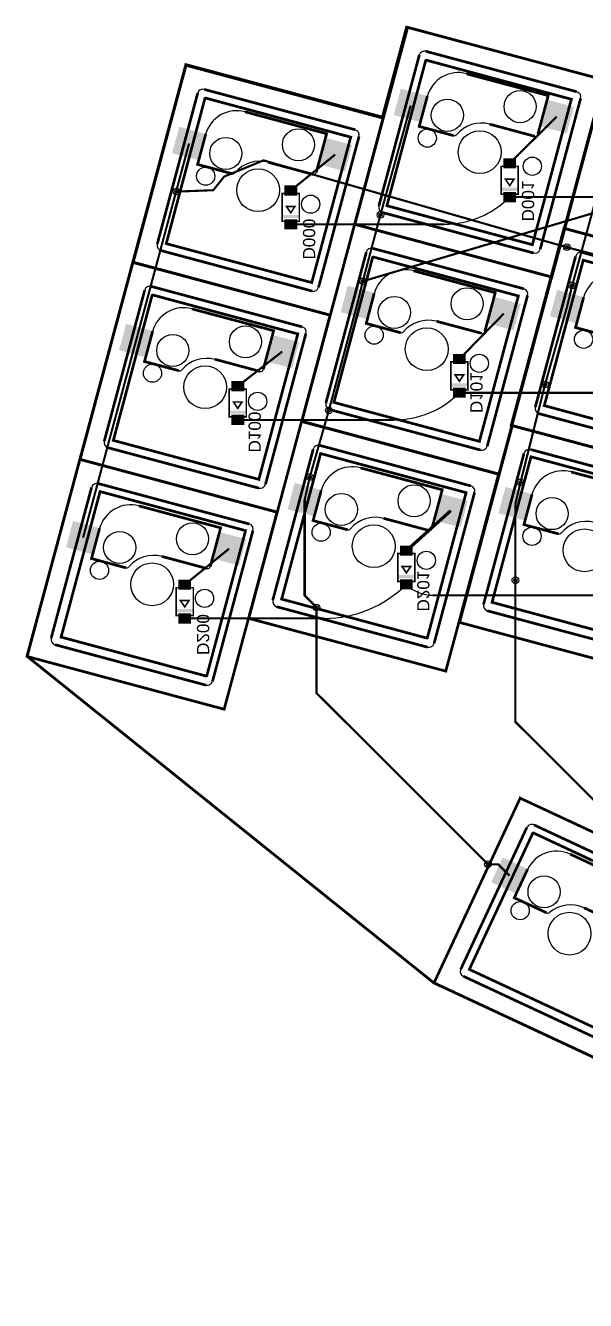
# Model space of a CAD drawing. Header units: millimetres. Extents: x 4 to 256, y 2 to 121.
# Drawn here: x 3.5 to 55.8, y 1.7 to 120.8 of the extents above; entities that cross this region are included whole.
import ezdxf

# ---------------------------------------------------------------- set-up
doc = ezdxf.new("R2010")
doc.units = ezdxf.units.MM
for name, color, linetype, true_color in [('BoardOutLine', 7, 'Continuous', 0xff00ff), ('BottomLayer', 7, 'Continuous', 0x0000ff), ('BottomPasteMaskLayer', 7, 'Continuous', 0x800000), ('BottomSilkLayer', 7, 'Continuous', 0x66cc33), ('BottomSolderMaskLayer', 7, 'Continuous', 0xaa00ff), ('Document', 7, 'Continuous', 0xffffff), ('Hole', 7, 'Continuous', 0x222222), ('Multi-Layer', 7, 'Continuous', 0xc0c0c0), ('TopLayer', 7, 'Continuous', 0xff0000), ('TopSilkLayer', 7, 'Continuous', 0xffcc00)]:
    doc.layers.add(name, color=color, linetype=linetype, true_color=true_color)
doc.styles.get("Standard").update_dxf_attribs({"font": 'arial.ttf'})

msp = doc.modelspace()

# ---------------------------------------------------------------- hatches: boundary and pattern name
at = {"layer": 'BottomLayer'}
for points in [[(38.61, 114.86), (41.08, 114.2), (40.43, 111.79), (37.97, 112.45)], [(52.26, 113.83), (51.62, 111.42), (54.08, 110.76), (54.73, 113.17)], [(17.91, 111.31), (20.38, 110.65), (19.73, 108.23), (17.27, 108.89)], [(31.56, 110.28), (30.92, 107.86), (33.38, 107.2), (34.03, 109.62)], [(49.37, 107.44), (49.37, 108.39), (48.17, 108.39), (48.17, 107.44)], [(28.92, 104.9), (28.92, 105.85), (27.72, 105.85), (27.72, 104.9)], [(49.37, 104.29), (49.37, 105.24), (48.17, 105.24), (48.17, 104.29)], [(28.92, 101.75), (28.92, 102.7), (27.72, 102.7), (27.72, 101.75)], [(33.66, 96.45), (36.12, 95.79), (35.48, 93.37), (33.01, 94.03)], [(47.31, 95.42), (46.66, 93), (49.13, 92.34), (49.77, 94.76)], [(53.22, 96.07), (55.68, 95.41), (55.04, 92.99), (52.57, 93.65)], [(12.96, 92.89), (15.42, 92.23), (14.78, 89.82), (12.31, 90.48)], [(26.61, 91.86), (25.96, 89.45), (28.43, 88.79), (29.07, 91.2)], [(44.67, 89.16), (44.67, 90.11), (43.47, 90.11), (43.47, 89.16)], [(23.97, 86.62), (23.97, 87.57), (22.77, 87.57), (22.77, 86.62)], [(44.67, 86.01), (44.67, 86.96), (43.47, 86.96), (43.47, 86.01)], [(23.97, 83.47), (23.97, 84.42), (22.77, 84.42), (22.77, 83.47)], [(28.71, 78.03), (31.17, 77.37), (30.52, 74.96), (28.06, 75.62)], [(48.39, 77.65), (50.86, 76.99), (50.21, 74.58), (47.75, 75.24)], [(42.36, 77), (41.71, 74.59), (44.17, 73.93), (44.82, 76.34)], [(8.01, 74.48), (10.47, 73.82), (9.82, 71.4), (7.36, 72.06)], [(21.66, 73.45), (21.01, 71.03), (23.47, 70.37), (24.12, 72.79)], [(39.72, 71.25), (39.72, 72.2), (38.52, 72.2), (38.52, 71.25)], [(19.01, 68.07), (19.01, 69.02), (17.82, 69.02), (17.82, 68.07)], [(39.72, 68.1), (39.72, 69.05), (38.52, 69.05), (38.52, 68.1)], [(19.01, 64.92), (19.01, 65.87), (17.82, 65.87), (17.82, 64.92)], [(48.13, 43.03), (50.44, 41.95), (49.39, 39.68), (47.08, 40.76)]]:
    msp.add_hatch(color=256, dxfattribs=at).paths.add_polyline_path(points)
at = {"layer": 'BottomPasteMaskLayer'}
for points in [[(38.61, 114.86), (41.08, 114.2), (40.43, 111.79), (37.97, 112.45)], [(52.26, 113.83), (51.62, 111.42), (54.08, 110.76), (54.73, 113.17)], [(17.91, 111.31), (20.38, 110.65), (19.73, 108.23), (17.27, 108.89)], [(31.56, 110.28), (30.92, 107.86), (33.38, 107.2), (34.03, 109.62)], [(33.66, 96.45), (36.12, 95.79), (35.48, 93.37), (33.01, 94.03)], [(47.31, 95.42), (46.66, 93), (49.13, 92.34), (49.77, 94.76)], [(53.22, 96.07), (55.68, 95.41), (55.04, 92.99), (52.57, 93.65)], [(12.96, 92.89), (15.42, 92.23), (14.78, 89.82), (12.31, 90.48)], [(26.61, 91.86), (25.96, 89.45), (28.43, 88.79), (29.07, 91.2)], [(28.71, 78.03), (31.17, 77.37), (30.52, 74.96), (28.06, 75.62)], [(48.39, 77.65), (50.86, 76.99), (50.21, 74.58), (47.75, 75.24)], [(42.36, 77), (41.71, 74.59), (44.17, 73.93), (44.82, 76.34)], [(8.01, 74.48), (10.47, 73.82), (9.82, 71.4), (7.36, 72.06)], [(21.66, 73.45), (21.01, 71.03), (23.47, 70.37), (24.12, 72.79)], [(48.13, 43.03), (50.44, 41.95), (49.39, 39.68), (47.08, 40.76)]]:
    msp.add_hatch(color=256, dxfattribs=at).paths.add_polyline_path(points)
at = {"layer": 'BottomSolderMaskLayer'}
for points in [[(38.6, 114.89), (41.11, 114.22), (40.45, 111.76), (37.94, 112.43)], [(52.25, 113.87), (51.59, 111.4), (54.1, 110.73), (54.76, 113.19)], [(17.9, 111.34), (20.41, 110.66), (19.75, 108.2), (17.24, 108.87)], [(31.54, 110.31), (30.88, 107.85), (33.4, 107.17), (34.06, 109.64)], [(33.64, 96.48), (36.16, 95.8), (35.5, 93.34), (32.98, 94.01)], [(47.29, 95.45), (46.63, 92.99), (49.14, 92.31), (49.8, 94.78)], [(53.2, 96.1), (55.71, 95.42), (55.05, 92.96), (52.54, 93.63)], [(12.94, 92.92), (15.45, 92.25), (14.79, 89.78), (12.28, 90.46)], [(26.59, 91.89), (25.93, 89.43), (28.44, 88.76), (29.1, 91.22)], [(28.69, 78.06), (31.2, 77.39), (30.54, 74.93), (28.03, 75.6)], [(48.38, 77.68), (50.89, 77.01), (50.23, 74.54), (47.72, 75.22)], [(42.34, 77.04), (41.68, 74.57), (44.19, 73.9), (44.85, 76.36)], [(7.99, 74.51), (10.5, 73.83), (9.84, 71.37), (7.33, 72.04)], [(21.64, 73.48), (20.98, 71.02), (23.49, 70.34), (24.15, 72.81)], [(48.12, 43.06), (50.48, 41.96), (49.4, 39.65), (47.04, 40.75)]]:
    msp.add_hatch(color=256, dxfattribs=at).paths.add_polyline_path(points)
at = {"layer": 'Document'}
for points in [[(47.97, 105.34), (47.97, 105.64), (49.57, 105.64), (49.57, 105.34)], [(27.52, 102.8), (27.52, 103.1), (29.12, 103.1), (29.12, 102.8)], [(43.27, 87.06), (43.27, 87.36), (44.87, 87.36), (44.87, 87.06)], [(22.57, 84.52), (22.57, 84.82), (24.17, 84.82), (24.17, 84.52)], [(38.32, 69.15), (38.32, 69.45), (39.92, 69.45), (39.92, 69.15)], [(17.61, 65.97), (17.61, 66.27), (19.22, 66.27), (19.22, 65.97)]]:
    msp.add_hatch(color=256, dxfattribs=at).paths.add_polyline_path(points)

# ---------------------------------------------------------------- linework, layer by layer
at = {"layer": 'BoardOutLine', "const_width": 0.254}
msp.add_lwpolyline([(118.34, 105.8), (111.82, 97.08), (93.45, 102.01), (94.47, 105.79), (94.43, 105.85), (76.03, 110.76), (77.24, 115.34), (77.21, 115.4), (58.8, 120.33), (58.74, 120.29), (57.51, 115.74), (39.14, 120.65), (36.88, 112.24), (18.52, 117.15), (3.69, 61.89), (3.71, 61.84), (41.66, 31.36), (58.92, 23.31), (77.72, 15.41), (94.79, 1.79), (94.85, 1.79), (108.31, 15.25)], dxfattribs=at)
at = {"layer": 'BottomLayer'}
for points, const_width in [([(39.52, 113.32), (36.7, 103.12)], 0.2), ([(48.77, 107.92), (53.17, 112.3)], 0.2), ([(18.82, 109.77), (13.87, 91.35)], 0.2), ([(28.32, 105.38), (32.47, 108.74)], 0.2), ([(48.77, 104.77), (67.97, 104.77)], 0.2), ([(57.79, 103.63), (35.05, 96.9)], 0.2), ([(28.32, 102.23), (42.64, 102.23)], 0.2), ([(120.4, 86.75), (90.04, 85.09), (71.63, 90.17), (68.83, 96.27), (54.1, 100.08)], 0.2), ([(35.05, 96.9), (34.57, 94.91)], 0.2), ([(54.61, 96.52), (54.13, 94.53)], 0.2), ([(34.57, 94.91), (31.88, 84.84)], 0.2), ([(54.13, 94.53), (52.07, 87.25)], 0.2), ([(44.07, 89.63), (48.22, 93.88)], 0.2), ([(13.87, 91.35), (8.92, 72.94)], 0.2), ([(23.37, 87.09), (27.52, 90.33)], 0.2), ([(44.07, 86.48), (63.14, 86.48)], 0.2), ([(23.37, 83.94), (37.94, 83.94)], 0.2), ([(30.1, 78.61), (29.62, 76.49)], 0.2), ([(49.78, 78.11), (49.3, 76.11)], 0.2), ([(29.62, 76.49), (29.62, 67.54), (30.73, 66.42)], 0.23), ([(39.12, 71.72), (43.27, 75.47)], 0.3), ([(49.3, 76.11), (49.3, 68.96)], 0.2), ([(18.42, 68.55), (22.56, 71.91)], 0.2), ([(41.57, 67.56), (58.8, 67.56)], 0.2), ([(18.42, 65.4), (31.45, 65.4)], 0.2), ([(46.74, 42.42), (47.69, 42.42), (48.76, 41.35)], 0.2)]:
    msp.add_lwpolyline(points, dxfattribs=dict(at, const_width=const_width))
for centre, radius, start, end in [((42.64, 110.9), 8.67, 270, 315), ((37.94, 92.61), 8.67, 270, 315), ((31.45, 76.24), 10.84, 270, 315), ((41.57, 71.03), 3.47, 225.0001, 270)]:
    msp.add_arc(centre, radius, start, end, dxfattribs=at)
at = {"layer": 'BottomSilkLayer', "const_width": 0.254}
for points in [[(44.74, 116.29), (52.37, 114.25), (51.4, 110.63)], [(43.54, 110.51), (40.32, 111.37), (41.08, 114.2)], [(24.04, 112.74), (31.67, 110.69), (30.7, 107.07)], [(46.9, 111.58), (51.1, 110.45)], [(22.84, 106.95), (19.62, 107.82), (20.38, 110.65)], [(26.2, 108.02), (30.4, 106.89)], [(39.79, 97.88), (47.42, 95.83), (46.45, 92.21)], [(38.59, 92.09), (35.37, 92.96), (36.12, 95.79)], [(58.14, 91.71), (54.92, 92.58), (55.68, 95.41)], [(19.09, 94.32), (26.72, 92.28), (25.75, 88.66)], [(41.94, 93.16), (46.14, 92.04)], [(17.89, 88.54), (14.66, 89.4), (15.42, 92.23)], [(21.24, 89.61), (25.44, 88.48)], [(34.84, 79.46), (42.47, 77.42), (41.5, 73.8)], [(54.52, 79.08), (62.15, 77.04), (61.18, 73.42)], [(33.63, 73.68), (30.41, 74.54), (31.17, 77.37)], [(53.32, 73.3), (50.1, 74.16), (50.86, 76.99)], [(14.14, 75.91), (21.77, 73.86), (20.8, 70.24)], [(12.93, 70.12), (9.71, 70.99), (10.47, 73.82)], [(36.99, 74.75), (41.19, 73.62)], [(16.29, 71.19), (20.49, 70.06)], [(54.42, 43.37), (61.58, 40.03), (59.99, 36.63)], [(52.23, 37.88), (49.2, 39.29), (50.44, 41.95)], [(55.72, 38.35), (59.66, 36.51)]]:
    msp.add_lwpolyline(points, dxfattribs=at)
at = {"layer": 'BottomSilkLayer', "const_width": 0.152}
for points in [[(48.77, 105.84), (49.17, 106.44), (48.37, 106.44), (48.77, 105.84)], [(28.32, 103.3), (28.72, 103.9), (27.92, 103.9), (28.32, 103.3)], [(44.07, 87.56), (44.47, 88.16), (43.67, 88.16), (44.07, 87.56)], [(23.37, 85.02), (23.77, 85.62), (22.97, 85.62), (23.37, 85.02)], [(39.12, 69.65), (39.52, 70.25), (38.72, 70.25), (39.12, 69.65)], [(18.42, 66.47), (18.82, 67.07), (18.01, 67.07), (18.42, 66.47)]]:
    msp.add_lwpolyline(points, close=True, dxfattribs=at)
at = {"layer": 'BottomSilkLayer'}
for centre, radius, start, end in [((43.97, 113.4), 3, 75, 165.0008), ((23.27, 109.84), 3, 75, 165.0008), ((46.12, 108.67), 3.01, 75.0001, 140.3081), ((43.61, 110.75), 0.25, 254.9971, 320.3069), ((51.16, 110.69), 0.25, 255.0023, 345.0051), ((25.42, 105.11), 3.01, 75.0001, 140.3081), ((22.9, 107.19), 0.25, 254.9971, 320.3069), ((30.46, 107.14), 0.25, 255.0023, 345.0051), ((39.01, 94.98), 3, 75, 165.0008), ((58.57, 94.6), 3, 75, 165.0008), ((18.31, 91.43), 3, 75, 165.0008), ((41.16, 90.25), 3.01, 75.0001, 140.3081), ((38.65, 92.34), 0.25, 254.9971, 320.3069), ((46.21, 92.28), 0.25, 255.0023, 345.0051), ((20.46, 86.69), 3.01, 75.0001, 140.3081), ((17.95, 88.78), 0.25, 254.9971, 320.3069), ((25.51, 88.72), 0.25, 255.0023, 345.0051), ((34.06, 76.57), 3, 75, 165.0008), ((53.75, 76.19), 3, 75, 165.0008), ((13.36, 73.01), 3, 75, 165.0008), ((36.21, 71.84), 3.01, 75.0001, 140.3081), ((55.9, 71.45), 3.01, 75.0001, 140.3081), ((33.7, 73.92), 0.25, 254.9971, 320.3069), ((41.26, 73.86), 0.25, 255.0023, 345.0051), ((53.38, 73.54), 0.25, 254.9971, 320.3069), ((15.51, 68.28), 3.01, 75.0001, 140.3081), ((13, 70.36), 0.25, 254.9971, 320.3069), ((20.56, 70.31), 0.25, 255.0023, 345.0051), ((53.15, 40.65), 3, 65.0001, 155.0007), ((54.44, 35.62), 3.01, 64.9996, 130.308), ((52.33, 38.11), 0.25, 245.0023, 310.3089)]:
    msp.add_arc(centre, radius, start, end, dxfattribs=at)
at = {"layer": 'Document'}
for points, const_width in [([(52.71, 97.3), (34.31, 102.23), (39.24, 120.63), (57.64, 115.7), (52.71, 97.3)], 0.254), ([(72.27, 96.92), (53.87, 101.85), (58.8, 120.25), (77.2, 115.32), (72.27, 96.92)], 0.254), ([(32.01, 93.74), (13.61, 98.68), (18.54, 117.08), (36.94, 112.15), (32.01, 93.74)], 0.254), ([(49.57, 105.04), (49.57, 107.64), (47.97, 107.64), (47.97, 105.04), (49.57, 105.04)], 0.152), ([(29.12, 102.5), (29.12, 105.1), (27.52, 105.1), (27.52, 102.5), (29.12, 102.5)], 0.152), ([(47.76, 78.89), (29.36, 83.82), (34.29, 102.22), (52.69, 97.29), (47.76, 78.89)], 0.254), ([(67.31, 78.5), (48.91, 83.43), (53.84, 101.84), (72.24, 96.91), (67.31, 78.5)], 0.254), ([(27.06, 75.33), (8.65, 80.26), (13.58, 98.66), (31.99, 93.73), (27.06, 75.33)], 0.254), ([(44.87, 86.76), (44.87, 89.36), (43.27, 89.36), (43.27, 86.76), (44.87, 86.76)], 0.152), ([(24.17, 84.22), (24.17, 86.82), (22.57, 86.82), (22.57, 84.22), (24.17, 84.22)], 0.152), ([(42.8, 60.47), (24.4, 65.4), (29.33, 83.8), (47.73, 78.87), (42.8, 60.47)], 0.254), ([(62.49, 60.09), (44.09, 65.02), (49.02, 83.42), (67.42, 78.49), (62.49, 60.09)], 0.254), ([(22.1, 56.91), (3.7, 61.84), (8.63, 80.25), (27.03, 75.32), (22.1, 56.91)], 0.254), ([(39.92, 68.85), (39.92, 71.45), (38.32, 71.45), (38.32, 68.85), (39.92, 68.85)], 0.152), ([(19.22, 65.67), (19.22, 68.27), (17.61, 68.27), (17.61, 65.67), (19.22, 65.67)], 0.152), ([(58.96, 23.28), (41.7, 31.33), (49.75, 48.6), (67.01, 40.55), (58.96, 23.28)], 0.254)]:
    msp.add_lwpolyline(points, close=True, dxfattribs=dict(at, const_width=const_width))
at = {"layer": 'Hole'}
for centre in [(17.65, 105.28), (36.7, 103.12), (54.1, 100.08), (35.05, 96.9), (54.61, 96.52), (52.07, 87.25), (31.88, 84.84), (30.1, 78.61), (49.78, 78.11), (49.3, 68.96), (30.73, 66.42), (46.74, 42.42)]:
    msp.add_circle(centre, 0.155, dxfattribs=at)
at = {"layer": 'Multi-Layer'}
for centre, radius in [((49.74, 113.22), 1.5), ((49.74, 113.22), 1.5), ((42.95, 112.41), 1.5), ((42.95, 112.41), 1.5), ((29.04, 109.66), 1.5), ((29.04, 109.66), 1.5), ((41.07, 110.28), 0.85), ((41.07, 110.28), 0.85), ((45.97, 108.97), 2), ((45.97, 108.97), 2), ((22.25, 108.85), 1.5), ((22.25, 108.85), 1.5), ((50.88, 107.65), 0.85), ((50.88, 107.65), 0.85), ((20.37, 106.72), 0.85), ((20.37, 106.72), 0.85), ((25.27, 105.41), 2), ((25.27, 105.41), 2), ((17.65, 105.28), 0.31), ((30.18, 104.1), 0.85), ((30.18, 104.1), 0.85), ((36.7, 103.12), 0.31), ((54.1, 100.08), 0.31), ((35.05, 96.9), 0.31), ((54.61, 96.52), 0.31), ((38, 93.99), 1.5), ((38, 93.99), 1.5), ((44.79, 94.8), 1.5), ((44.79, 94.8), 1.5), ((17.3, 90.43), 1.5), ((17.3, 90.43), 1.5), ((24.09, 91.24), 1.5), ((24.09, 91.24), 1.5), ((36.11, 91.87), 0.85), ((36.11, 91.87), 0.85), ((41.02, 90.55), 2), ((41.02, 90.55), 2), ((55.67, 91.48), 0.85), ((55.67, 91.48), 0.85), ((45.93, 89.24), 0.85), ((45.93, 89.24), 0.85), ((15.41, 88.31), 0.85), ((15.41, 88.31), 0.85), ((20.32, 87), 2), ((20.32, 87), 2), ((52.07, 87.25), 0.31), ((25.23, 85.68), 0.85), ((25.23, 85.68), 0.85), ((31.88, 84.84), 0.31), ((30.1, 78.61), 0.31), ((39.84, 76.39), 1.5), ((39.84, 76.39), 1.5), ((49.78, 78.11), 0.31), ((33.05, 75.58), 1.5), ((33.05, 75.58), 1.5), ((52.73, 75.19), 1.5), ((52.73, 75.19), 1.5), ((19.14, 72.83), 1.5), ((19.14, 72.83), 1.5), ((31.16, 73.45), 0.85), ((31.16, 73.45), 0.85), ((36.07, 72.14), 2), ((36.07, 72.14), 2), ((50.85, 73.07), 0.85), ((50.85, 73.07), 0.85), ((12.34, 72.02), 1.5), ((12.34, 72.02), 1.5), ((55.75, 71.76), 2), ((55.75, 71.76), 2), ((40.98, 70.82), 0.85), ((40.98, 70.82), 0.85), ((10.46, 69.89), 0.85), ((10.46, 69.89), 0.85), ((15.37, 68.58), 2), ((15.37, 68.58), 2), ((49.3, 68.96), 0.31), ((20.27, 67.27), 0.85), ((20.27, 67.27), 0.85), ((30.73, 66.42), 0.31), ((46.74, 42.42), 0.31), ((51.98, 39.85), 1.5), ((51.98, 39.85), 1.5), ((49.75, 38.09), 0.85), ((49.75, 38.09), 0.85), ((54.36, 35.94), 2), ((54.36, 35.94), 2)]:
    msp.add_circle(centre, radius, dxfattribs=at)
at = {"layer": 'TopLayer', "const_width": 0.2}
for points in [[(54.1, 100.08), (25.78, 108.2), (22.1, 106.68), (21.08, 105.41), (17.65, 105.28)], [(57.15, 105.79), (54.61, 96.52)], [(36.7, 103.12), (35.05, 96.9)], [(52.07, 87.25), (49.78, 78.11)], [(31.88, 84.84), (30.1, 78.61)], [(49.3, 68.96), (49.3, 55.73), (68.96, 36.07)], [(30.73, 66.42), (30.73, 58.42), (46.74, 42.42)]]:
    msp.add_lwpolyline(points, dxfattribs=at)
at = {"layer": 'TopSilkLayer', "const_width": 0.254}
for points in [[(40.33, 118.04), (36.55, 103.93)], [(55.04, 114.61), (40.94, 118.39)], [(19.63, 114.48), (15.85, 100.38)], [(34.34, 111.06), (20.24, 114.83)], [(51.62, 99.9), (55.4, 114)], [(30.92, 96.34), (34.7, 110.44)], [(36.9, 103.32), (51.01, 99.54)], [(50.09, 96.2), (35.99, 99.97)], [(16.2, 99.77), (30.31, 95.99)], [(35.38, 99.62), (31.6, 85.52)], [(54.93, 99.24), (51.16, 85.14)], [(69.65, 95.82), (55.55, 99.59)], [(29.39, 92.64), (15.29, 96.42)], [(14.68, 96.07), (10.9, 81.96)], [(46.67, 81.48), (50.44, 95.58)], [(25.96, 77.93), (29.74, 92.03)], [(31.95, 84.91), (46.05, 81.13)], [(51.51, 84.53), (65.61, 80.75)], [(11.25, 81.35), (25.35, 77.57)], [(30.42, 81.21), (26.64, 67.1)], [(45.14, 77.78), (31.04, 81.56)], [(64.82, 77.4), (50.72, 81.18)], [(50.11, 80.83), (46.33, 66.72)], [(9.72, 77.65), (5.94, 63.55)], [(24.44, 74.22), (10.33, 78)], [(41.71, 63.07), (45.49, 77.17)], [(21.01, 59.51), (24.79, 73.61)], [(27, 66.49), (41.1, 62.71)], [(46.68, 66.11), (60.79, 62.33)], [(6.3, 62.94), (20.4, 59.16)], [(50.37, 45.85), (44.2, 32.62)], [(64.27, 39.93), (51.04, 46.1)], [(44.44, 31.96), (57.68, 25.79)]]:
    msp.add_lwpolyline(points, dxfattribs=at)
for points in [[(40.92, 117.52), (40.98, 117.56), (54.53, 113.91), (50.89, 100.32), (37.3, 103.96), (40.92, 117.52)], [(20.3, 113.98), (20.37, 114.02), (33.92, 110.37), (30.28, 96.78), (16.69, 100.42), (20.3, 113.98)], [(35.97, 99.14), (36.03, 99.17), (49.58, 95.53), (45.94, 81.94), (32.35, 85.58), (35.97, 99.14)], [(65.55, 81.63), (52, 85.28), (55.64, 98.87), (69.23, 95.23), (65.61, 81.67), (65.55, 81.63)], [(15.37, 95.59), (15.43, 95.62), (28.98, 91.98), (25.34, 78.39), (11.75, 82.03), (15.37, 95.59)], [(41.02, 63.56), (27.47, 67.2), (31.11, 80.8), (44.7, 77.15), (41.08, 63.59), (41.02, 63.56)], [(60.67, 63.26), (47.12, 66.9), (50.76, 80.5), (64.35, 76.85), (60.73, 63.29), (60.67, 63.26)], [(20.42, 60.01), (6.87, 63.65), (10.51, 77.25), (24.1, 73.6), (20.48, 60.04), (20.42, 60.01)], [(50.92, 45.32), (50.99, 45.35), (63.7, 39.4), (57.76, 26.65), (45, 32.6), (50.92, 45.32)]]:
    msp.add_lwpolyline(points, close=True, dxfattribs=at)
at = {"layer": 'TopSilkLayer'}
for centre, start, end in [((40.81, 117.91), 75, 164.9988), ((20.11, 114.35), 75, 164.9988), ((54.91, 114.13), 345, 74.9988), ((34.21, 110.57), 345, 74.9988), ((37.03, 103.8), 165, 254.9988), ((16.33, 100.25), 165, 254.9988), ((35.86, 99.49), 75, 164.9988), ((51.14, 100.03), 255, 344.9988), ((55.42, 99.11), 75, 164.9988), ((15.16, 95.94), 75, 164.9988), ((30.43, 96.47), 255, 344.9988), ((49.96, 95.71), 345, 74.9988), ((29.26, 92.16), 345, 74.9988), ((32.08, 85.39), 165, 254.9988), ((51.64, 85.01), 165, 254.9988), ((11.38, 81.83), 165, 254.9988), ((30.91, 81.08), 75, 164.9988), ((46.18, 81.61), 255, 344.9988), ((50.59, 80.7), 75, 164.9988), ((10.21, 77.52), 75, 164.9988), ((25.48, 78.05), 255, 344.9988), ((45.01, 77.3), 345, 74.9988), ((24.31, 73.74), 345, 74.9988), ((27.13, 66.97), 165, 254.9988), ((46.81, 66.59), 165, 254.9988), ((6.43, 63.42), 165, 254.9988), ((41.23, 63.2), 255, 344.9988), ((20.53, 59.64), 255, 344.9988), ((50.83, 45.64), 65.0005, 155.0016), ((44.65, 32.41), 155.0005, 245.0016)]:
    msp.add_arc(centre, 0.5, start, end, dxfattribs=at)

# ---------------------------------------------------------------- texts
at = {"layer": 'BottomSilkLayer', "text_generation_flag": 2}
for s, p in [('D001', (49.91, 102.49)), ('D000', (29.46, 98.93)), ('D101', (45.09, 84.58)), ('D100', (24.38, 80.9)), ('D201', (40.13, 66.04)), ('D200', (19.56, 61.98))]:
    msp.add_text(s, height=1.143, rotation=270, dxfattribs=at).set_placement(p)

doc.saveas('drawing.dxf')
